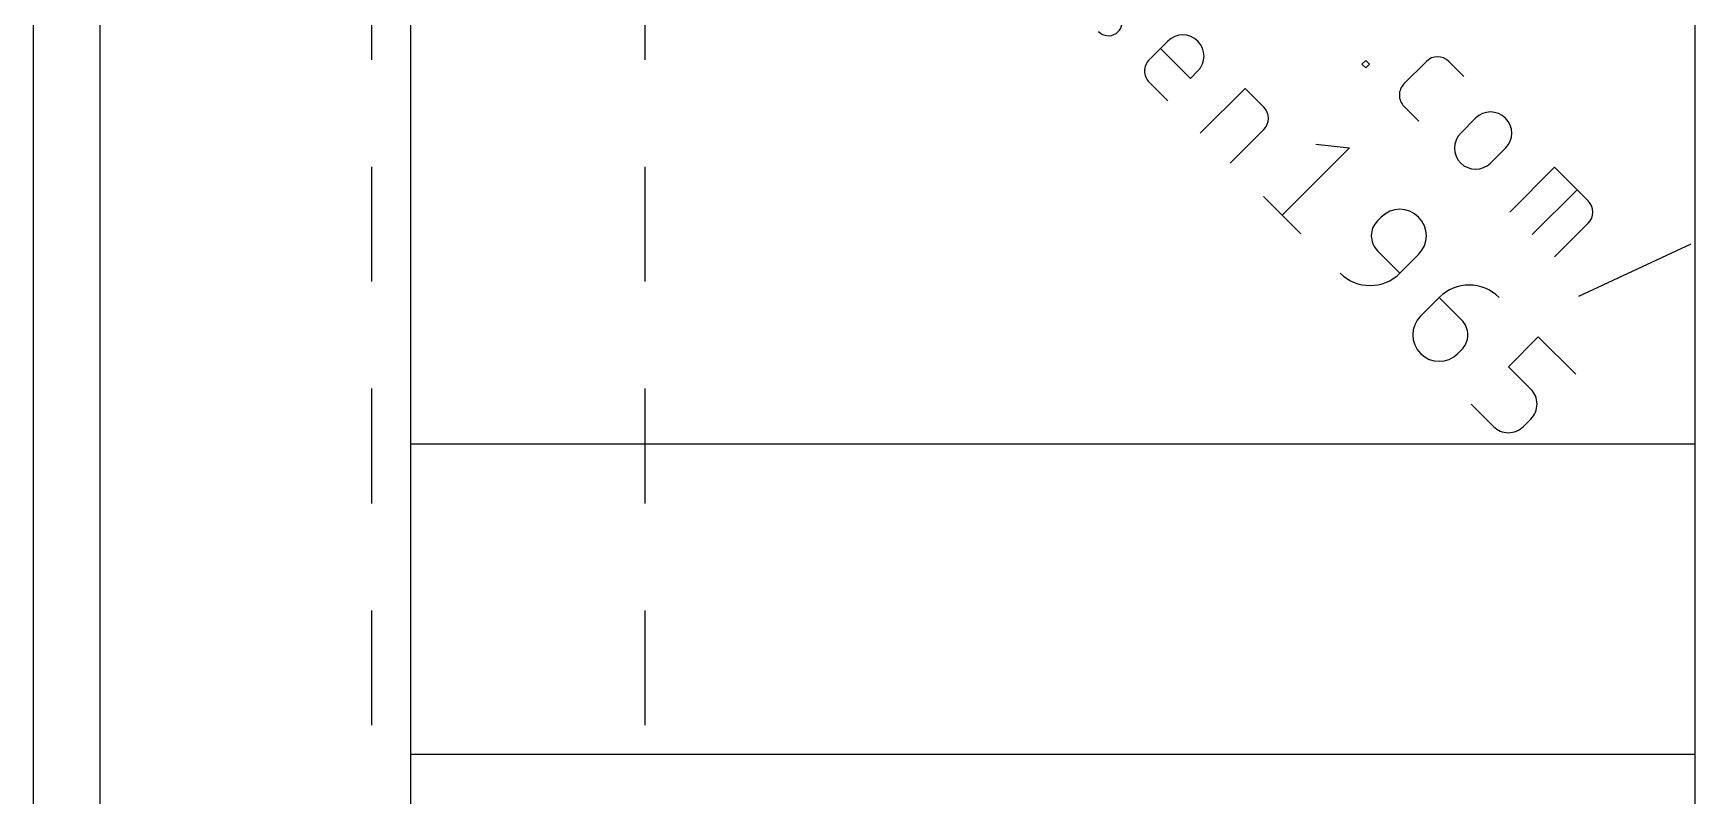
# Model space of a CAD drawing. Extents: x 0 to 54.6, y 0 to 81.9.
# Drawn here: x 0 to 15.53, y 19.73 to 26.85 of the extents above; entities that cross this region are included whole.
import ezdxf

# ---------------------------------------------------------------- set-up
doc = ezdxf.new("R2010")
doc.units = 0
doc.layers.add('20', color=30, linetype='CONTINUOUS')
doc.layers.add('21', color=253, linetype='CONTINUOUS')

msp = doc.modelspace()

# ---------------------------------------------------------------- linework, layer by layer
at = {"layer": '20'}
msp.add_line((0, 58), (0, 0), dxfattribs=at)
at = {"layer": '21'}
for p, q in [((0.625, 3.81), (0.625, 54.61)), ((3.525, 35.41), (3.525, 23.01)), ((15.525, 35.41), (15.525, 23.01)), ((3.165, 26.602), (3.165, 27.674)), ((5.715, 27.674), (5.715, 26.602)), ((10.4276, 26.602), (10.6022, 26.7767)), ((10.8118, 26.4274), (10.5324, 26.7068)), ((12.4151, 26.5603), (12.45, 26.5952)), ((12.45, 26.5254), (12.4151, 26.5603)), ((12.45, 26.5952), (12.4849, 26.5603)), ((12.4849, 26.5603), (12.45, 26.5254)), ((12.8081, 26.3768), (13.0176, 26.5864)), ((13.2272, 26.5864), (13.3668, 26.4467)), ((10.6022, 26.2179), (10.4276, 26.3925)), ((10.8816, 26.4973), (10.8118, 26.4274)), ((10.9048, 25.9154), (11.3238, 26.3344)), ((11.3238, 26.3344), (11.4985, 26.1598)), ((12.9478, 26.0276), (12.8081, 26.1673)), ((11.4985, 25.9503), (11.1841, 25.636)), ((13.3377, 25.917), (13.4774, 26.0567)), ((12.2981, 25.7793), (11.6695, 25.1506)), ((11.9838, 25.8142), (12.2981, 25.7793)), ((13.7568, 25.7773), (13.6171, 25.6376)), ((3.165, 24.53), (3.165, 25.602)), ((5.715, 25.602), (5.715, 24.53)), ((13.7963, 25.179), (14.2154, 25.5981)), ((14.2154, 25.5981), (14.5297, 25.2838)), ((11.4949, 25.3253), (11.8441, 24.976)), ((14.0059, 24.9695), (14.425, 25.3885)), ((12.5605, 25.0977), (12.5954, 25.1327)), ((14.5297, 25.0742), (14.2154, 24.7599)), ((14.4429, 24.3927), (15.4906, 24.8817)), ((12.77, 24.6088), (12.5605, 24.8184)), ((12.9447, 24.7834), (12.77, 24.6088)), ((12.9626, 24.2067), (13.1372, 24.3813)), ((13.1372, 24.3813), (13.3468, 24.1718)), ((13.7838, 23.7347), (14.0632, 24.0141)), ((14.0632, 24.0141), (14.4124, 23.6649)), ((13.3468, 23.8924), (13.3119, 23.8575)), ((13.9934, 23.5252), (13.7838, 23.7347)), ((3.165, 22.458), (3.165, 23.53)), ((5.715, 23.53), (5.715, 22.458)), ((13.4346, 23.3855), (13.6441, 23.176)), ((13.9235, 23.176), (13.9934, 23.2458)), ((3.525, 23.01), (3.525, 20.11)), ((15.525, 23.01), (3.525, 23.01)), ((15.525, 23.01), (15.525, 20.11)), ((3.165, 20.386), (3.165, 21.458)), ((5.715, 21.458), (5.715, 20.386)), ((3.525, 20.11), (3.525, 6.81)), ((15.525, 20.11), (3.525, 20.11)), ((15.525, 20.11), (15.525, 6.81))]:
    msp.add_line(p, q, dxfattribs=at)
for centre, radius, start, end in [((10.0464, 26.9548), 0.1281, 224.1824, 23.1985), ((10.7419, 26.637), 0.1976, 315, 135), ((10.5324, 26.4973), 0.1482, 134.9996, 225.0004), ((13.1224, 26.4816), 0.1482, 45, 135), ((12.9128, 26.272), 0.1482, 134.9996, 225.0004), ((11.3937, 26.055), 0.1482, 315, 45), ((13.6171, 25.917), 0.1976, 315, 135), ((13.4774, 25.7773), 0.1976, 135.0006, 314.9994), ((12.77, 24.9581), 0.2469, 315, 135), ((14.425, 25.179), 0.1482, 315.0013, 45.0004), ((12.7002, 24.9581), 0.1976, 134.999, 225.001), ((12.4907, 24.8882), 0.3951, 225.0005, 315.0002), ((13.4166, 24.1019), 0.3951, 45.0006, 135), ((13.1372, 24.0321), 0.2469, 135.0028, 314.9972), ((13.2071, 24.0321), 0.1976, 315.0003, 45.001), ((13.8537, 23.3855), 0.1976, 314.9997, 45.0003), ((13.7838, 23.3157), 0.1976, 224.999, 315.001)]:
    msp.add_arc(centre, radius, start, end, dxfattribs=at)

doc.saveas('drawing.dxf')
